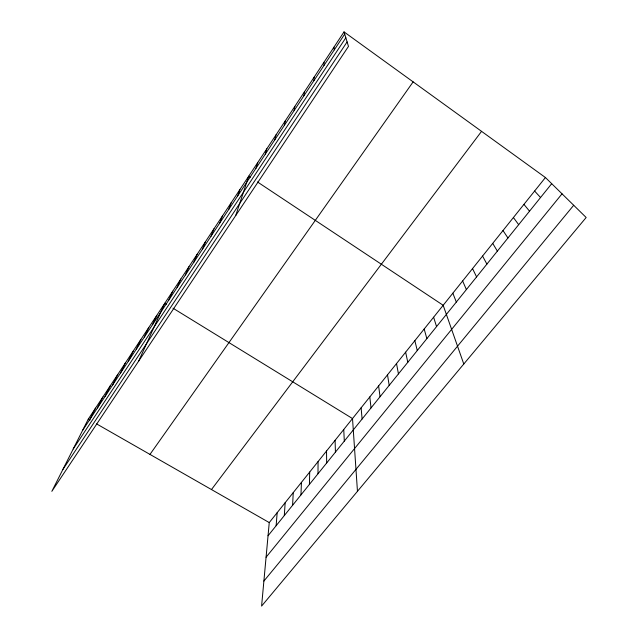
<?xml version="1.0" encoding="UTF-8"?>
<svg xmlns="http://www.w3.org/2000/svg" width="638" height="638" viewBox="0 0 638 638"><rect width="100%" height="100%" fill="white"/><g stroke="black" fill="none" stroke-linecap="round" stroke-linejoin="round"><path stroke-width="0.96" d="M317.995 473.763L318.067 461.593M309.43 484.394L309.701 472.04M300.961 494.905L301.431 482.376M292.587 505.296L293.249 492.6M313.912 80.675L314.119 77.19M284.309 515.568L285.162 502.704M276.134 525.72L277.163 512.697M545.426 177.531L269.252 522.578L261.588 606.1L586.163 217.494L545.426 177.531L344.026 31.9L88.259 419.142L51.837 491.34L348.492 46.391L344.026 31.9M303.927 95.772L304.406 91.888M294.07 110.669L294.828 106.394M284.349 125.367L285.369 120.71M274.763 139.866L276.039 134.841M265.296 154.173L266.828 148.79M255.958 168.296L257.728 162.562M235.709 215.556L248.748 176.16L250.335 177.212M237.639 195.986L239.88 189.582M228.659 209.567L231.123 202.836M219.791 222.973L222.479 215.931M211.042 236.204L213.937 228.859M202.398 249.275L205.508 241.627M193.864 262.178L197.174 254.243M185.435 274.914L188.944 266.708M177.109 287.499L180.809 279.013M168.887 299.932L172.778 291.175M138.645 361.148L164.843 303.194L166.47 304.19M152.506 324.702L156.765 315.427M144.347 337.039L148.782 327.509M136.285 349.217L140.894 339.448M128.326 361.252L133.111 351.243M120.462 373.142L125.407 362.894M112.695 384.881L117.807 374.41M105.023 396.485L110.286 385.791M97.447 407.945L102.862 397.035M89.95 419.27L95.517 408.153M82.549 430.459L344.711 34.109M73.218 448.961L345.836 37.77M62.811 469.592L347.112 41.925M149.97 454.408L413.137 81.871M211.473 489.561L481.562 131.348M268.04 535.76L551.695 183.688M266.07 557.221L562.038 193.824M263.885 581.066L573.698 205.276M88.259 419.142L89.926 420.091M96.601 423.903L269.252 522.578M172.97 308.186L352.511 418.56L357.463 491.308M257.489 181.966L443.171 305.283L463.786 364.011M534.612 191.041L540.545 197.525M523.942 204.375L529.54 211.186M513.407 217.542L518.678 224.672M502.999 230.541L507.952 237.982M492.719 243.381L497.361 251.125M482.567 256.069L486.906 264.1M472.535 268.598L476.586 276.916M462.63 280.975L466.386 289.572M452.844 293.201L456.322 302.069M433.625 317.222L436.551 326.6M424.182 329.017L426.854 338.642M414.852 340.668L417.268 350.541M405.632 352.184L407.794 362.296M396.525 363.572L398.439 373.908M387.513 374.825L389.196 385.384M333.921 47.196L334.304 49.844M378.613 385.942L380.057 396.724M369.809 396.94L371.029 407.929M361.116 407.81L362.105 419.006M343.746 429.502L344.305 441.097M335.094 440.324L335.428 452.119M323.952 62.293L324.04 65.363M326.528 451.018L326.664 463.005"/></g></svg>
